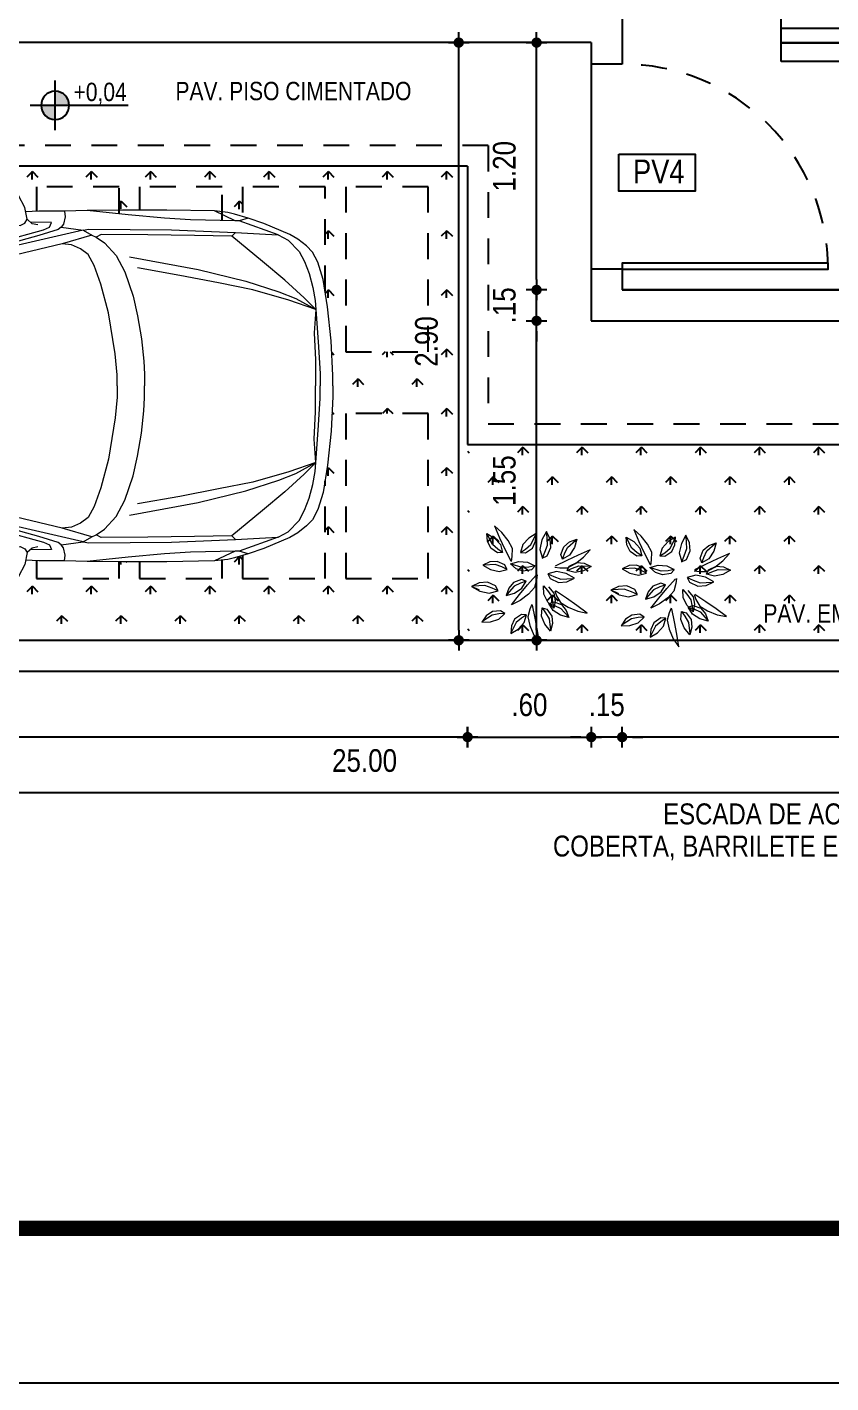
# Model space of a CAD drawing. Header units: millimetres. Extents: x 4762.7 to 4825.8, y 962.1 to 1006.6.
# Drawn here: x 4794.77 to 4798.68, y 962.06 to 968.64 of the extents above; entities that cross this region are included whole.
import ezdxf
from ezdxf.enums import TextEntityAlignment as Align

# ---------------------------------------------------------------- set-up
doc = ezdxf.new("R2010")
doc.units = ezdxf.units.MM
doc.linetypes.add('HIDDEN2', pattern=[0.1875, 0.125, -0.0625])
for name, color, linetype in [('003', 3, 'Continuous'), ('A-PEN-G', 3, 'Continuous'), ('AR-MOB', 252, 'Continuous'), ('COTA', 7, 'Continuous'), ('DIVERSOS', 1, 'Continuous'), ('E-hatch', 8, 'Continuous'), ('LAYER1', 2, 'Continuous'), ('LAYER7', 4, 'Continuous'), ('LINHA PISO', 9, 'Continuous')]:
    doc.layers.add(name, color=color, linetype=linetype)
doc.layers.add('E-Lay-9', color=9, linetype='Continuous', lineweight=9)
doc.styles.add('F2', font='ARIALN.TTF')
doc.dimstyles.new('ARQUITETURA', dxfattribs={"dimtxt": 0.11, "dimasz": 0.05, "dimexe": 0.1, "dimexo": 0, "dimgap": 0.1, "dimtad": 1, "dimzin": 5, "dimdsep": 46, "dimtxsty": 'F2', "dimblk": 'COTA', "dimcen": 0, "dimse1": 1, "dimse2": 1, "dimadec": 0, "dimazin": 0, "dimtfac": 2, "dimtix": 1, "dimtmove": 2, "dimatfit": 3, "dimldrblk": 'COTA', "dimfxl": 1, "dimtolj": 1, "dimtzin": 5, "dimarcsym": 0})

# ---------------------------------------------------------------- blocks, each defined once
blk = doc.blocks.new('COTA')
at = {"layer": 'COTA'}
for p, q in [((-1, 0), (1, 0)), ((0, 1), (0, -1))]:
    blk.add_line(p, q, dxfattribs=at)
at = {"layer": 'COTA', "const_width": 0.5}
blk.add_lwpolyline([(-0.25, 0, 1), (0.25, 0, 1)], format="xyb", close=True, dxfattribs=at)
blk = doc.blocks.new('*D246')
at = {"color": 0, "lineweight": -2}
blk.add_line((4801.0127, 965.1911), (4797.7127, 965.1911), dxfattribs=at)
at = {"color": 0, "lineweight": -2, "xscale": 0.05, "yscale": 0.05, "zscale": 0.05, "rotation": 180}
blk.add_blockref('COTA', (4797.6627, 965.1911), dxfattribs=at)
at = {"color": 0, "lineweight": -2, "xscale": 0.05, "yscale": 0.05, "zscale": 0.05}
blk.add_blockref('COTA', (4801.0627, 965.1911), dxfattribs=at)
at = {"color": 0, "insert": (4799.3627, 965.3473), "char_height": 0.11, "attachment_point": 5, "style": 'F2'}
blk.add_mtext('\\A1;3.40', dxfattribs=at)
blk = doc.blocks.new('*D247')
at = {"color": 0, "lineweight": -2}
for p, q in [((4797.4627, 965.1911), (4797.4127, 965.1911)), ((4797.6627, 965.1911), (4797.5127, 965.1911)), ((4797.7127, 965.1911), (4797.7627, 965.1911))]:
    blk.add_line(p, q, dxfattribs=at)
at = {"color": 0, "lineweight": -2, "xscale": 0.05, "yscale": 0.05, "zscale": 0.05}
blk.add_blockref('COTA', (4797.5127, 965.1911), dxfattribs=at)
at = {"color": 0, "lineweight": -2, "xscale": 0.05, "yscale": 0.05, "zscale": 0.05, "rotation": 180}
blk.add_blockref('COTA', (4797.6627, 965.1911), dxfattribs=at)
at = {"color": 0, "insert": (4797.5877, 965.3473), "char_height": 0.11, "attachment_point": 5, "style": 'F2'}
blk.add_mtext('\\A1;.15', dxfattribs=at)
blk = doc.blocks.new('*D248')
at = {"color": 0, "lineweight": -2}
blk.add_line((4796.8627, 965.1911), (4784.6127, 965.1911), dxfattribs=at)
at = {"color": 0, "lineweight": -2, "xscale": 0.05, "yscale": 0.05, "zscale": 0.05, "rotation": 180}
blk.add_blockref('COTA', (4784.5627, 965.1911), dxfattribs=at)
at = {"color": 0, "lineweight": -2, "xscale": 0.05, "yscale": 0.05, "zscale": 0.05}
blk.add_blockref('COTA', (4796.9127, 965.1911), dxfattribs=at)
at = {"color": 0, "insert": (4790.7377, 965.3473), "char_height": 0.11, "attachment_point": 5, "style": 'F2'}
blk.add_mtext('\\A1;12.35', dxfattribs=at)
blk = doc.blocks.new('*D269')
at = {"color": 0, "lineweight": -2}
blk.add_line((4808.8627, 964.9205), (4783.9627, 964.9205), dxfattribs=at)
at = {"color": 0, "lineweight": -2, "xscale": 0.05, "yscale": 0.05, "zscale": 0.05, "rotation": 180}
blk.add_blockref('COTA', (4783.9127, 964.9205), dxfattribs=at)
at = {"color": 0, "lineweight": -2, "xscale": 0.05, "yscale": 0.05, "zscale": 0.05}
blk.add_blockref('COTA', (4808.9127, 964.9205), dxfattribs=at)
at = {"color": 0, "insert": (4796.4127, 965.0767), "char_height": 0.11, "attachment_point": 5, "style": 'F2'}
blk.add_mtext('\\A1;25.00', dxfattribs=at)
blk = doc.blocks.new('SALLA')
at = {"layer": 'AR-MOB', "color": 8}
for p, q in [((2372.9014, 1146.0273), (2372.1746, 1146.0273)), ((2372.1746, 1146.0273), (2372.1746, 1145.8261)), ((2372.9014, 1145.8261), (2372.9014, 1146.0273)), ((2373.727, 1146.0273), (2373.0003, 1146.0273)), ((2373.0003, 1146.0273), (2373.0003, 1145.8261)), ((2373.727, 1145.8261), (2373.727, 1146.0273)), ((2372.1746, 1145.9155), (2372.9014, 1145.9155)), ((2373.0003, 1145.9155), (2373.727, 1145.9155)), ((2372.1746, 1145.8261), (2372.1746, 1145.2447)), ((2372.9014, 1145.2447), (2372.9014, 1145.8261)), ((2373.0003, 1145.8261), (2373.0003, 1145.2447)), ((2373.727, 1145.2447), (2373.727, 1145.8261)), ((2372.1746, 1145.2447), (2372.9014, 1145.2447)), ((2373.0003, 1145.2447), (2373.727, 1145.2447))]:
    blk.add_line(p, q, dxfattribs=at)
for points in [[(2372.9014, 1145.9155), (2372.1746, 1145.9155), (2372.1746, 1145.8261), (2372.9014, 1145.8261)], [(2373.727, 1145.9155), (2373.0003, 1145.9155), (2373.0003, 1145.8261), (2373.727, 1145.8261)], [(2374.0012, 1143.2605), (2374.5383, 1143.2605), (2374.5383, 1145.1355), (2374.0012, 1145.1355), (2374.0012, 1145.278), (2374.6947, 1145.278), (2374.6947, 1143.118), (2374.0012, 1143.118), (2374.0012, 1143.2605)], [(2373.4742, 1144.2914), (2372.814, 1144.2914), (2372.814, 1144.8481), (2373.4742, 1144.8481)], [(2373.4742, 1143.5347), (2372.814, 1143.5347), (2372.814, 1144.2914), (2373.4742, 1144.2914)], [(2374.4207, 1143.8855), (2374.4908, 1143.8855)]]:
    blk.add_lwpolyline(points, close=True, dxfattribs=at)
at = {"layer": 'AR-MOB', "color": 8, "lineweight": 60}
for points in [[(2372.1746, 1145.6983), (2371.9962, 1145.6983), (2371.9962, 1142.9966), (2374.0701, 1142.9966)], [(2373.0003, 1145.6983), (2372.9014, 1145.6983)], [(2374.2711, 1145.278), (2374.2711, 1145.6983), (2373.727, 1145.6983)], [(2373.6972, 1142.9966), (2374.0711, 1142.9966), (2374.0711, 1143.118)]]:
    blk.add_lwpolyline(points, dxfattribs=at)
at = {"layer": 'AR-MOB', "color": 8}
for points in [[(2374.0012, 1145.2495), (2373.8872, 1145.2495, 0.414214), (2373.8397, 1145.202), (2373.8397, 1144.5957, 0.414214), (2373.8872, 1144.5482), (2374.3257, 1144.5482, -0.414214), (2374.3732, 1144.5007), (2374.3732, 1143.933, 0.414214), (2374.4207, 1143.8855, 0.414214), (2374.3732, 1143.838, 0.414214), (2374.3257, 1143.8855, 0.414214), (2374.3732, 1143.933)], [(2374.3732, 1145.088), (2374.3732, 1144.5957, 0.414214), (2374.4207, 1144.5482)], [(2374.5383, 1144.5007, 0.414214), (2374.4908, 1144.5482, 0.414214), (2374.5383, 1144.5957)], [(2373.8872, 1143.8855), (2374.3257, 1143.8855), (2373.8872, 1143.8855, -0.414214), (2373.8397, 1143.933), (2373.8397, 1144.5007, -0.414214), (2373.8872, 1144.5482)], [(2374.3732, 1144.5007, -0.414214), (2374.4207, 1144.5482), (2374.4908, 1144.5482)], [(2374.5383, 1143.838, 0.414214), (2374.4908, 1143.8855, 0.414214), (2374.5383, 1143.933)], [(2374.0012, 1143.1465), (2373.8872, 1143.1465, -0.414214), (2373.8397, 1143.194), (2373.8397, 1143.838, -0.414214), (2373.8872, 1143.8855)], [(2374.3732, 1143.308), (2374.3732, 1143.838), (2374.3732, 1143.308, 0.414214), (2374.4207, 1143.2605)]]:
    blk.add_lwpolyline(points, format="xyb", dxfattribs=at)
for centre, radius, start, end in [((2374.3257, 1145.088), 0.0475, 0, 90), ((2374.4207, 1145.088), 0.0475, 90, 180), ((2374.3105, 1144.611), 0.0646, 283.68358, 346.31642)]:
    blk.add_arc(centre, radius, start, end, dxfattribs=at)
for centre, major_axis, start_param, end_param in [((2372.9393, 1143.8815), (-0.0616, -0.0616), 3.141593, 9.424778), ((2373.1813, 1143.8815), (-0.0616, -0.0616), 3.141593, 9.424778), ((2373.0338, 1143.6367), (0.1161, 0), 0, 6.283185)]:
    blk.add_ellipse(centre, major_axis=major_axis, ratio=0.629629, start_param=start_param, end_param=end_param, dxfattribs=at)
for points in [[(2373.0168, 1143.959), (2373.0057, 1143.9701), (2372.9902, 1143.9759), (2372.9453, 1143.9781), (2372.9146, 1143.9636), (2372.9624, 1143.9194), (2372.9446, 1143.8896), (2372.9386, 1143.8378), (2372.9454, 1143.8144), (2372.9794, 1143.7863), (2372.9067, 1143.7836), (2372.9509, 1143.7939), (2372.9726, 1143.8066), (2373.0201, 1143.8513), (2373.0396, 1143.8905), (2373.0313, 1143.9383), (2373.0257, 1143.9501), (2373.0168, 1143.959)], [(2373.2588, 1143.959), (2373.2477, 1143.9701), (2373.2322, 1143.9759), (2373.1873, 1143.9781), (2373.1566, 1143.9636), (2373.1079, 1143.9194), (2373.0901, 1143.8896), (2373.0841, 1143.8378), (2373.0909, 1143.8144), (2373.1249, 1143.7863), (2373.1487, 1143.7836), (2373.1929, 1143.7939), (2373.2146, 1143.8066), (2373.2621, 1143.8513), (2373.2816, 1143.8905), (2373.2733, 1143.9383), (2373.2677, 1143.9501), (2373.2588, 1143.959)], [(2373.1799, 1143.6367), (2373.1799, 1143.6576), (2373.1708, 1143.6777), (2373.1306, 1143.7221), (2373.088, 1143.7374), (2373.0004, 1143.7417), (2372.9554, 1143.7304), (2372.9974, 1143.6872), (2372.9817, 1143.6587), (2372.9874, 1143.6001), (2372.9107, 1143.5751), (2372.9622, 1143.6432), (2372.9946, 1143.6347), (2373.0815, 1143.6321), (2373.1369, 1143.5506), (2373.1741, 1143.6035), (2373.1799, 1143.6199), (2373.1799, 1143.6367)]]:
    blk.add_open_spline(points, degree=3, knots=[0, 0, 0, 0, 0.519046, 0.519046, 1.493507, 1.493507, 2.470493, 2.470493, 3.20228, 3.20228, 3.934067, 3.934067, 4.665854, 4.665854, 5.866303, 5.866303, 6.283185, 6.283185, 6.283185, 6.283185], dxfattribs=at)
blk = doc.blocks.new('NIVEL')
at = {"layer": 'DIVERSOS'}
h = blk.add_hatch(color=7, dxfattribs=at)
h.paths.add_polyline_path([(0, 0.137, 0.414214), (-0.137, 0), (0, 0)])
h.paths.add_polyline_path([(0, 0), (0, -0.137, 0.414214), (0.137, 0)])
at = {"layer": 'DIVERSOS', "color": 7}
for p, q in [((0, 0.242), (0, -0.242)), ((0.709, 0), (-0.242, 0))]:
    blk.add_line(p, q, dxfattribs=at)
blk.add_circle((0, 0), 0.137, dxfattribs=at)
blk = doc.blocks.new('PRANCHA')
at = {"color": 7}
blk.add_lwpolyline([(0, 0), (84.1, 0), (84.1, 59.4), (0, 59.4)], close=True, dxfattribs=at)
at = {"color": 1, "const_width": 0.1}
blk.add_lwpolyline([(2.5, 58.4), (83.1, 58.4), (83.1, 1), (2.5, 1)], close=True, dxfattribs=at)
blk = doc.blocks.new('*D294')
at = {"color": 0, "lineweight": -2}
blk.add_line((4796.9627, 965.1911), (4797.4627, 965.1911), dxfattribs=at)
at = {"color": 0, "lineweight": -2, "xscale": 0.05, "yscale": 0.05, "zscale": 0.05, "rotation": 180}
blk.add_blockref('COTA', (4796.9127, 965.1911), dxfattribs=at)
at = {"color": 0, "lineweight": -2, "xscale": 0.05, "yscale": 0.05, "zscale": 0.05}
blk.add_blockref('COTA', (4797.5127, 965.1911), dxfattribs=at)
at = {"color": 0, "insert": (4797.2127, 965.3473), "char_height": 0.11, "attachment_point": 5, "style": 'F2'}
blk.add_mtext('\\A1;.60', dxfattribs=at)
blk = doc.blocks.new('*D319')
at = {"color": 0, "lineweight": -2}
blk.add_line((4797.2474, 965.7106), (4797.2474, 967.1606), dxfattribs=at)
at = {"color": 0, "lineweight": -2, "xscale": 0.05, "yscale": 0.05, "zscale": 0.05}
for p, rotation in [((4797.2474, 967.2106), 90), ((4797.2474, 965.6606), 270)]:
    blk.add_blockref('COTA', p, dxfattribs=dict(at, rotation=rotation))
at = {"color": 0, "insert": (4797.0912, 966.4356), "char_height": 0.11, "attachment_point": 5, "rotation": 90, "style": 'F2'}
blk.add_mtext('\\A1;1.55', dxfattribs=at)
blk = doc.blocks.new('*D320')
at = {"color": 0, "lineweight": -2}
for p, q in [((4797.2474, 967.4106), (4797.2474, 967.4606)), ((4797.2474, 967.2106), (4797.2474, 967.3606)), ((4797.2474, 967.1606), (4797.2474, 967.1106))]:
    blk.add_line(p, q, dxfattribs=at)
at = {"color": 0, "lineweight": -2, "xscale": 0.05, "yscale": 0.05, "zscale": 0.05}
for p, rotation in [((4797.2474, 967.3606), 270), ((4797.2474, 967.2106), 90)]:
    blk.add_blockref('COTA', p, dxfattribs=dict(at, rotation=rotation))
at = {"color": 0, "insert": (4797.0912, 967.2856), "char_height": 0.11, "attachment_point": 5, "rotation": 90, "style": 'F2'}
blk.add_mtext('\\A1;.15', dxfattribs=at)
blk = doc.blocks.new('*D321')
at = {"color": 0, "lineweight": -2}
blk.add_line((4797.2474, 967.4106), (4797.2474, 968.5106), dxfattribs=at)
at = {"color": 0, "lineweight": -2, "xscale": 0.05, "yscale": 0.05, "zscale": 0.05}
for p, rotation in [((4797.2474, 968.5606), 90), ((4797.2474, 967.3606), 270)]:
    blk.add_blockref('COTA', p, dxfattribs=dict(at, rotation=rotation))
at = {"color": 0, "insert": (4797.0912, 967.9606), "char_height": 0.11, "attachment_point": 5, "rotation": 90, "style": 'F2'}
blk.add_mtext('\\A1;1.20', dxfattribs=at)
blk = doc.blocks.new('*D322')
at = {"color": 0, "lineweight": -2}
blk.add_line((4796.8696, 965.7106), (4796.8696, 968.5106), dxfattribs=at)
at = {"color": 0, "lineweight": -2, "xscale": 0.05, "yscale": 0.05, "zscale": 0.05}
for p, rotation in [((4796.8696, 968.5606), 90), ((4796.8696, 965.6606), 270)]:
    blk.add_blockref('COTA', p, dxfattribs=dict(at, rotation=rotation))
at = {"color": 0, "insert": (4796.7134, 967.1106), "char_height": 0.11, "attachment_point": 5, "rotation": 90, "style": 'F2'}
blk.add_mtext('\\A1;2.90', dxfattribs=at)
blk = doc.blocks.new('arb-pl48')
at = {"color": 8}
for p, q in [((0.059, 0.55), (0.01, 0.624)), ((0.01, 0.624), (0.028, 0.508)), ((-0.106, 0.447), (-0.088, 0.514)), ((-0.088, 0.514), (-0.039, 0.453)), ((-0.076, 0.404), (-0.088, 0.502)), ((0.028, 0.508), (0.047, 0.398)), ((0.095, 0.465), (0.059, 0.55)), ((0.201, 0.497), (0.147, 0.438)), ((0.268, 0.537), (0.201, 0.497)), ((0.219, 0.438), (0.264, 0.526)), ((0.262, 0.468), (0.268, 0.537)), ((-0.231, 0.328), (-0.255, 0.393)), ((-0.255, 0.393), (-0.18, 0.371)), ((-0.182, 0.31), (-0.248, 0.383)), ((-0.18, 0.371), (-0.113, 0.329)), ((-0.1, 0.379), (-0.106, 0.447)), ((-0.057, 0.318), (-0.1, 0.379)), ((-0.045, 0.349), (-0.076, 0.404)), ((-0.039, 0.453), (-0.008, 0.379)), ((-0.008, 0.379), (-0.014, 0.306)), ((0.047, 0.398), (0.071, 0.282)), ((0.114, 0.385), (0.095, 0.465)), ((0.095, 0.318), (0.114, 0.385)), ((0.147, 0.438), (0.127, 0.367)), ((0.127, 0.367), (0.171, 0.397)), ((0.128, 0.367), (0.172, 0.364)), ((0.171, 0.397), (0.219, 0.438)), ((0.172, 0.364), (0.233, 0.407)), ((0.233, 0.407), (0.262, 0.468)), ((0.374, 0.408), (0.321, 0.357)), ((0.45, 0.432), (0.374, 0.408)), ((0.375, 0.36), (0.436, 0.372)), ((0.433, 0.338), (0.489, 0.376)), ((0.436, 0.372), (0.519, 0.426)), ((0.528, 0.434), (0.45, 0.432)), ((0.489, 0.376), (0.528, 0.434)), ((-0.334, 0.335), (-0.42, 0.352)), ((-0.42, 0.352), (-0.325, 0.283)), ((-0.247, 0.3), (-0.334, 0.335)), ((-0.325, 0.283), (-0.234, 0.218)), ((-0.178, 0.257), (-0.247, 0.3)), ((-0.188, 0.276), (-0.231, 0.328)), ((-0.118, 0.251), (-0.188, 0.276)), ((-0.125, 0.283), (-0.182, 0.31)), ((-0.144, 0.197), (-0.178, 0.257)), ((-0.131, 0.241), (-0.118, 0.309)), ((-0.075, 0.266), (-0.125, 0.283)), ((-0.118, 0.309), (-0.064, 0.253)), ((-0.076, 0.265), (-0.118, 0.251)), ((-0.097, 0.201), (-0.117, 0.297)), ((-0.113, 0.329), (-0.075, 0.266)), ((-0.064, 0.253), (-0.028, 0.182)), ((-0.015, 0.306), (-0.057, 0.318)), ((-0.014, 0.306), (-0.045, 0.349)), ((0.077, 0.276), (0.095, 0.318)), ((0.184, 0.238), (0.262, 0.277)), ((0.262, 0.277), (0.189, 0.186)), ((0.321, 0.357), (0.375, 0.36)), ((0.322, 0.356), (0.359, 0.331)), ((0.359, 0.331), (0.433, 0.338)), ((-0.234, 0.218), (-0.135, 0.153)), ((-0.127, 0.153), (-0.144, 0.197)), ((-0.119, 0.174), (-0.131, 0.241)), ((-0.071, 0.117), (-0.119, 0.174)), ((-0.062, 0.149), (-0.097, 0.201)), ((-0.026, 0.109), (-0.062, 0.149)), ((-0.028, 0.182), (-0.026, 0.109)), ((0.036, 0.055), (0.053, 0.123)), ((0.053, 0.123), (0.109, 0.182)), ((0.109, 0.182), (0.184, 0.238)), ((0.189, 0.186), (0.118, 0.1)), ((0.167, 0.13), (0.129, 0.067)), ((0.234, 0.173), (0.167, 0.13)), ((0.309, 0.195), (0.234, 0.173)), ((0.236, 0.112), (0.302, 0.185)), ((0.242, 0.078), (0.286, 0.129)), ((0.286, 0.129), (0.309, 0.195)), ((0.461, 0.174), (0.382, 0.152)), ((0.382, 0.153), (0.404, 0.109)), ((0.382, 0.152), (0.435, 0.128)), ((0.435, 0.128), (0.5, 0.106)), ((0.546, 0.155), (0.461, 0.174)), ((0.621, 0.114), (0.546, 0.155)), ((0.621, 0.111), (0.552, 0.143)), ((-0.235, 0.072), (-0.304, 0.039)), ((-0.304, 0.039), (-0.229, -0.002)), ((-0.183, 0.047), (-0.291, 0.042)), ((-0.161, 0.078), (-0.235, 0.072)), ((-0.118, 0.024), (-0.183, 0.047)), ((-0.087, 0.043), (-0.161, 0.078)), ((-0.144, -0.021), (-0.065, 0.001)), ((-0.065, 0.001), (-0.118, 0.024)), ((-0.065, -0.001), (-0.087, 0.043)), ((0.03, 0.009), (0.036, 0.055)), ((0.118, 0.1), (0.039, 0.011)), ((0.129, 0.067), (0.179, 0.084)), ((0.13, 0.067), (0.172, 0.052)), ((0.172, 0.052), (0.242, 0.078)), ((0.179, 0.084), (0.236, 0.112)), ((0.404, 0.109), (0.478, 0.075)), ((0.478, 0.075), (0.552, 0.081)), ((0.5, 0.106), (0.608, 0.111)), ((0.552, 0.081), (0.621, 0.114)), ((-0.456, -0.066), (-0.387, -0.028)), ((-0.393, -0.096), (-0.456, -0.066)), ((-0.345, -0.073), (-0.444, -0.068)), ((-0.326, -0.101), (-0.393, -0.096)), ((-0.387, -0.028), (-0.31, -0.011)), ((-0.314, -0.092), (-0.387, -0.149)), ((-0.286, -0.052), (-0.345, -0.073)), ((-0.338, -0.168), (-0.237, -0.121)), ((-0.258, -0.07), (-0.326, -0.101)), ((-0.242, -0.053), (-0.314, -0.092)), ((-0.31, -0.011), (-0.238, -0.029)), ((-0.238, -0.029), (-0.286, -0.052)), ((-0.238, -0.03), (-0.258, -0.07)), ((-0.173, -0.054), (-0.242, -0.053)), ((-0.237, -0.121), (-0.131, -0.068)), ((-0.229, -0.002), (-0.144, -0.021)), ((-0.127, -0.06), (-0.173, -0.054)), ((0.052, -0.07), (0.081, -0.036)), ((0.052, -0.071), (0.104, -0.06)), ((0.116, -0.106), (0.052, -0.071)), ((0.081, -0.036), (0.155, -0.023)), ((0.104, -0.06), (0.167, -0.056)), ((0.195, -0.11), (0.116, -0.106)), ((0.155, -0.023), (0.218, -0.046)), ((0.167, -0.056), (0.26, -0.086)), ((0.271, -0.091), (0.195, -0.11)), ((0.218, -0.046), (0.271, -0.091)), ((0.26, -0.111), (0.254, -0.157)), ((0.321, -0.221), (0.268, -0.116)), ((0.373, -0.022), (0.301, -0.04)), ((0.301, -0.04), (0.349, -0.063)), ((0.302, -0.041), (0.321, -0.081)), ((0.321, -0.081), (0.389, -0.112)), ((0.349, -0.063), (0.409, -0.084)), ((0.45, -0.039), (0.373, -0.022)), ((0.389, -0.112), (0.456, -0.107)), ((0.409, -0.084), (0.507, -0.079)), ((0.519, -0.077), (0.45, -0.039)), ((0.456, -0.107), (0.519, -0.077)), ((-0.387, -0.149), (-0.445, -0.215)), ((-0.445, -0.215), (-0.338, -0.168)), ((-0.326, -0.311), (-0.304, -0.236)), ((-0.243, -0.238), (-0.316, -0.304)), ((-0.304, -0.236), (-0.261, -0.169)), ((-0.261, -0.169), (-0.198, -0.131)), ((-0.215, -0.181), (-0.243, -0.238)), ((-0.198, -0.131), (-0.215, -0.181)), ((-0.183, -0.174), (-0.209, -0.244)), ((-0.198, -0.132), (-0.183, -0.174)), ((-0.059, -0.163), (-0.093, -0.238)), ((-0.093, -0.238), (-0.087, -0.311)), ((-0.039, -0.194), (-0.062, -0.259)), ((-0.015, -0.142), (-0.059, -0.163)), ((-0.016, -0.142), (-0.039, -0.194)), ((0.006, -0.22), (-0.016, -0.142)), ((-0.013, -0.305), (0.006, -0.22)), ((0.073, -0.232), (0.045, -0.293)), ((0.134, -0.19), (0.073, -0.232)), ((0.136, -0.222), (0.088, -0.264)), ((0.179, -0.193), (0.134, -0.19)), ((0.18, -0.193), (0.136, -0.222)), ((0.16, -0.264), (0.18, -0.193)), ((0.254, -0.157), (0.253, -0.227)), ((0.253, -0.227), (0.292, -0.299)), ((0.368, -0.323), (0.321, -0.221)), ((0.361, -0.264), (0.341, -0.193)), ((0.341, -0.193), (0.385, -0.222)), ((0.342, -0.193), (0.386, -0.19)), ((0.385, -0.222), (0.433, -0.264)), ((0.386, -0.19), (0.447, -0.232)), ((0.447, -0.232), (0.476, -0.293)), ((-0.26, -0.287), (-0.326, -0.311)), ((-0.209, -0.244), (-0.26, -0.287)), ((-0.087, -0.311), (-0.054, -0.381)), ((-0.062, -0.259), (-0.057, -0.368)), ((-0.054, -0.381), (-0.013, -0.305)), ((0.045, -0.293), (0.039, -0.363)), ((0.039, -0.363), (0.106, -0.322)), ((0.088, -0.264), (0.043, -0.351)), ((0.106, -0.322), (0.16, -0.264)), ((0.292, -0.299), (0.349, -0.372)), ((0.415, -0.322), (0.361, -0.264)), ((0.415, -0.43), (0.368, -0.323)), ((0.482, -0.363), (0.415, -0.322)), ((0.433, -0.264), (0.477, -0.351)), ((0.476, -0.293), (0.482, -0.363)), ((0.349, -0.372), (0.415, -0.43))]:
    blk.add_line(p, q, dxfattribs=at)
blk = doc.blocks.new('Focus P1')
at = {"color": 8}
for p, q in [((2751.35, 3163.2), (2758.95, 3165.84)), ((2758.95, 3165.84), (2765.6, 3167.84)), ((2765.6, 3167.84), (2768.77, 3168.58)), ((2768.77, 3168.58), (2775.21, 3169.32)), ((2775.21, 3169.32), (2798.43, 3169.74)), ((2798.43, 3169.74), (2819.86, 3169.74)), ((2819.86, 3169.74), (2837.07, 3169.53)), ((2837.07, 3169.53), (2848.16, 3169.22)), ((2848.16, 3169.22), (2847.73, 3166.47)), ((2847.73, 3166.47), (2848.58, 3162.88)), ((2734.77, 3155.6), (2738.68, 3157.92)), ((2738.68, 3157.92), (2751.35, 3163.2)), ((2834.75, 3157.61), (2832.74, 3156.66)), ((2838.97, 3160.03), (2834.75, 3157.61)), ((2849.63, 3161.51), (2838.97, 3160.03)), ((2848.58, 3162.88), (2849.63, 3161.51)), ((2727.8, 3149.38), (2730.66, 3152.33)), ((2730.66, 3152.33), (2734.77, 3155.6)), ((2828.62, 3153.81), (2823.03, 3147.79)), ((2832.74, 3156.66), (2828.62, 3153.81)), ((2722.53, 3136.08), (2725.17, 3144.42)), ((2725.17, 3144.42), (2727.8, 3149.38)), ((2823.03, 3147.79), (2818.81, 3139.88)), ((2818.81, 3139.88), (2814.69, 3127.95)), ((2720.41, 3122.89), (2722.53, 3136.08)), ((2814.69, 3127.95), (2812.58, 3118.46)), ((2718.62, 3106.32), (2720.41, 3122.89)), ((2812.58, 3118.46), (2810.68, 3107.27)), ((2717.78, 3089.54), (2718.62, 3106.32)), ((2810.68, 3107.27), (2809.62, 3096.4)), ((2809.62, 3096.4), (2809.31, 3090.17)), ((2717.78, 3084.42), (2717.78, 3089.54)), ((2809.31, 3090.17), (2809.31, 3084.42)), ((2717.78, 3084.42), (2717.78, 3079.3)), ((2717.78, 3079.3), (2718.62, 3062.52)), ((2809.31, 3078.67), (2809.31, 3084.42)), ((2809.62, 3072.44), (2809.31, 3078.67)), ((2810.68, 3061.57), (2809.62, 3072.44)), ((2718.62, 3062.52), (2720.41, 3045.96)), ((2812.58, 3050.39), (2810.68, 3061.57)), ((2720.41, 3045.96), (2722.53, 3032.76)), ((2814.69, 3040.89), (2812.58, 3050.39)), ((2818.81, 3028.97), (2814.69, 3040.89)), ((2722.53, 3032.76), (2725.17, 3024.43)), ((2823.03, 3021.05), (2818.81, 3028.97)), ((2725.17, 3024.43), (2727.8, 3019.47)), ((2727.8, 3019.47), (2730.66, 3016.51)), ((2828.62, 3015.04), (2823.03, 3021.05)), ((2730.66, 3016.51), (2734.77, 3013.24)), ((2734.77, 3013.24), (2738.68, 3010.92)), ((2832.74, 3012.19), (2828.62, 3015.04)), ((2738.68, 3010.92), (2751.35, 3005.64)), ((2834.75, 3011.24), (2832.74, 3012.19)), ((2838.97, 3008.81), (2834.75, 3011.24)), ((2849.63, 3007.33), (2838.97, 3008.81)), ((2847.73, 3002.37), (2848.58, 3005.96)), ((2848.58, 3005.96), (2849.63, 3007.33)), ((2751.35, 3005.64), (2758.95, 3003)), ((2758.95, 3003), (2765.6, 3001)), ((2765.6, 3001), (2768.77, 3000.26)), ((2768.77, 3000.26), (2775.21, 2999.52)), ((2775.21, 2999.52), (2798.43, 2999.1)), ((2837.07, 2999.31), (2848.16, 2999.63)), ((2848.16, 2999.63), (2847.73, 3002.37)), ((2798.43, 2999.1), (2819.86, 2999.1)), ((2819.86, 2999.1), (2837.07, 2999.31))]:
    blk.add_line(p, q, dxfattribs=at)
for points in [[(2872.75, 3162.66), (2869.56, 3162.32), (2867.39, 3163.46), (2866.14, 3165.28), (2867.39, 3170.98), (2870.36, 3176.8), (2873.78, 3181.02), (2877.09, 3183.3), (2880.74, 3184.32), (2883.7, 3184.09), (2883.7, 3184.09), (2884.5, 3183.3), (2884.28, 3182.16), (2881.77, 3177.94), (2876.97, 3168.93), (2874.69, 3164.82), (2873.1, 3164.48), (2872.75, 3162.66)], [(2744.38, 3157.71), (2763.38, 3164.57), (2765.18, 3164.57), (2775.21, 3169.32)], [(2758.95, 3165.84), (2763.38, 3164.57)], [(2765.18, 3164.57), (2786.92, 3165.1), (2799.49, 3165.84), (2817.12, 3167.42), (2837.07, 3169.53)], [(2848.16, 3169.22), (2860.48, 3169.18), (2866.93, 3168.89)], [(2873, 3163.96), (2894.77, 3164.14), (2943.93, 3163.68), (2967.09, 3163.23), (2972.22, 3155.25), (2976.9, 3146.12), (2977.24, 3143.73), (2975.76, 3142.82), (2937.09, 3143.61), (2922.26, 3144.87), (2910.51, 3147.15), (2878.12, 3154.68), (2858.27, 3160.15), (2855.42, 3161.52), (2854.39, 3163.8)], [(2854.39, 3163.8), (2864.59, 3163.88)], [(2861, 3162.54), (2863.74, 3163.11), (2866.14, 3165.28)], [(2765.07, 3158.87), (2750.5, 3158.14), (2744.38, 3157.71), (2739.52, 3155.18), (2734.24, 3149.69), (2731.61, 3144.73), (2729.28, 3138.93), (2727.49, 3132.17), (2726.43, 3125.95), (2726.12, 3121.52)], [(2838.97, 3160.03), (2836.33, 3160.56), (2796.21, 3160.25), (2765.07, 3158.87), (2766.87, 3157.08), (2784.92, 3157.5), (2807.62, 3157.82), (2830.21, 3157.92), (2832.74, 3156.66)], [(2834.75, 3157.61), (2849.26, 3153.42), (2871.5, 3148.06), (2896.16, 3142.5), (2901.23, 3141.27), (2905.26, 3140.08), (2906.52, 3139.17), (2907.07, 3137.51), (2906.18, 3134.04), (2904.69, 3125.94), (2902.64, 3113.85), (2900.47, 3096.18), (2900.47, 3086.83), (2900.47, 3084.42)], [(2838.97, 3160.03), (2870.59, 3152.74), (2899.1, 3146.12), (2908.69, 3144.06)], [(2849.63, 3161.51), (2851.08, 3160.38), (2860.55, 3157.41), (2876.18, 3153.08), (2896.82, 3147.49), (2906.75, 3145.21), (2909.14, 3144.64), (2909.14, 3144.64)], [(2726.12, 3121.52), (2731.82, 3127.21), (2741.11, 3135.76), (2751.98, 3144.84), (2766.87, 3157.08)], [(2822.56, 3084.42), (2822.56, 3089.91), (2823.48, 3099.94), (2826.78, 3119.9), (2830.43, 3133.81), (2833.74, 3142.93), (2836.59, 3148.18), (2840.24, 3151.03), (2844.69, 3152.85), (2849.26, 3153.42)], [(2816.59, 3147.05), (2783.23, 3140.93), (2760.11, 3135.23), (2744.06, 3130.17), (2735.83, 3126.9), (2726.12, 3121.52), (2739.21, 3126.05), (2756.73, 3131.01), (2773.31, 3134.39), (2792.1, 3137.98), (2812.68, 3141.67)], [(2726.12, 3121.52), (2724.95, 3105.9), (2724, 3090.49), (2724, 3084.42)], [(2726.12, 3121.52), (2726.85, 3110.22), (2726.33, 3097.03), (2726.33, 3084.42)], [(2726.12, 3047.33), (2724.95, 3062.95), (2724, 3078.35), (2724, 3084.42)], [(2726.12, 3047.33), (2726.85, 3058.62), (2726.33, 3071.81), (2726.33, 3084.42)], [(2822.56, 3084.42), (2822.56, 3078.94), (2823.48, 3068.9), (2826.78, 3048.95), (2830.43, 3035.04), (2833.74, 3025.91), (2836.59, 3020.67), (2840.24, 3017.82), (2844.69, 3015.99), (2849.26, 3015.42)], [(2834.75, 3011.24), (2849.26, 3015.42), (2871.5, 3020.78), (2896.16, 3026.34), (2901.23, 3027.58), (2905.26, 3028.76), (2906.52, 3029.68), (2907.07, 3031.34), (2906.18, 3034.81), (2904.69, 3042.9), (2902.64, 3054.99), (2900.47, 3072.66), (2900.47, 3082.02), (2900.47, 3084.42)], [(2765.07, 3009.97), (2750.5, 3010.71), (2744.38, 3011.13), (2739.52, 3013.66), (2734.24, 3019.15), (2731.61, 3024.11), (2729.28, 3029.91), (2727.49, 3036.67), (2726.43, 3042.9), (2726.12, 3047.33)], [(2726.12, 3047.33), (2731.82, 3041.63), (2741.11, 3033.08), (2751.98, 3024.01), (2766.87, 3011.76)], [(2816.59, 3021.79), (2783.23, 3027.91), (2760.11, 3033.61), (2744.06, 3038.67), (2735.83, 3041.95), (2726.12, 3047.33), (2739.21, 3042.79), (2756.73, 3037.83), (2773.31, 3034.45), (2792.1, 3030.86), (2812.68, 3027.17)], [(2873, 3004.89), (2894.77, 3004.7), (2943.93, 3005.16), (2967.09, 3005.62), (2972.22, 3013.6), (2976.9, 3022.72), (2977.24, 3025.11), (2975.76, 3026.03), (2937.09, 3025.23), (2922.26, 3023.97), (2910.51, 3021.69), (2878.12, 3014.17), (2858.27, 3008.69), (2855.42, 3007.33), (2854.39, 3005.05)], [(2838.97, 3008.81), (2870.59, 3016.11), (2899.1, 3022.72), (2908.69, 3024.79)], [(2849.63, 3007.33), (2851.08, 3008.47), (2860.55, 3011.43), (2876.18, 3015.76), (2896.82, 3021.35), (2906.75, 3023.63), (2909.14, 3024.2), (2909.14, 3024.2)], [(2744.38, 3011.13), (2763.38, 3004.27), (2765.18, 3004.27), (2775.21, 2999.52)], [(2838.97, 3008.81), (2836.33, 3008.28), (2796.21, 3008.6), (2765.07, 3009.97), (2766.87, 3011.76), (2784.92, 3011.34), (2807.62, 3011.02), (2830.21, 3010.92), (2832.74, 3012.19)], [(2861, 3006.3), (2863.74, 3005.73), (2866.14, 3003.56)], [(2872.75, 3006.19), (2869.56, 3006.53), (2867.39, 3005.39), (2866.14, 3003.56), (2867.39, 2997.86), (2870.36, 2992.05), (2873.78, 2987.83), (2877.09, 2985.55), (2880.74, 2984.52), (2883.7, 2984.75), (2883.7, 2984.75), (2884.5, 2985.55), (2884.28, 2986.69), (2881.77, 2990.91), (2876.97, 2999.91), (2874.69, 3004.02), (2873.1, 3004.36), (2872.75, 3006.19)], [(2758.95, 3003), (2763.38, 3004.27)], [(2765.18, 3004.27), (2786.92, 3003.74), (2799.49, 3003), (2817.12, 3001.42), (2837.07, 2999.31)], [(2848.16, 2999.63), (2860.48, 2999.66), (2866.93, 2999.95)], [(2854.39, 3005.05), (2864.59, 3004.96)]]:
    blk.add_lwpolyline(points, dxfattribs=at)

msp = doc.modelspace()

# ---------------------------------------------------------------- hatches: boundary and pattern name
at = {"layer": 'E-hatch'}
h = msp.add_hatch(dxfattribs=at)
h.set_pattern_fill('GRASS,_O', color=8, scale=0.008, angle=180)
h.set_pattern_definition([(270, (294.61423, -9.6917), (0.143684, -0.143684), [0.0381, -0.249268]), (225, (294.61423, -9.6917), (0.143684098, -0.143684098), [0.0381, -0.1651]), (315, (294.61423, -9.6917), (0.143684098, 0.143684098), [0.0381, -0.1651])])
h.paths.add_polyline_path([(4796.9127, 966.6362), (4796.9127, 967.9606), (4791.5627, 967.9606), (4791.5627, 967.8606), (4791.661, 967.8606), (4791.661, 967.0606), (4791.5627, 967.0606), (4791.5627, 966.7606), (4791.661, 966.7606), (4791.661, 965.9606), (4791.5627, 965.9606), (4791.5627, 965.6606), (4796.9127, 965.6606)])
h.paths.add_polyline_path([(4791.781, 965.9606), (4791.781, 966.7606), (4792.1115, 966.7606), (4792.1115, 966.8387), (4792.1115, 966.8946), (4792.1115, 966.9504), (4792.1115, 967.0606), (4791.781, 967.0606), (4791.781, 967.8606), (4792.181, 967.8606), (4792.181, 967.516), (4792.217, 967.6026), (4792.281, 967.6554), (4792.281, 967.8606), (4792.681, 967.8606), (4792.681, 967.7448), (4792.7417, 967.7452), (4792.781, 967.7444), (4792.781, 967.8606), (4793.181, 967.8606), (4793.181, 967.7386), (4793.281, 967.7398), (4793.281, 967.8606), (4793.681, 967.8606), (4793.681, 967.7443), (4793.7016, 967.7444), (4793.801, 967.7454), (4793.801, 967.8606), (4794.201, 967.8606), (4794.201, 967.7526), (4794.2144, 967.7474), (4794.301, 967.7464), (4794.301, 967.8606), (4794.6011, 967.8606), (4794.5944, 967.8719), (4794.5921, 967.8833), (4794.6001, 967.8913), (4794.6298, 967.8936), (4794.6663, 967.8833), (4794.6992, 967.8606), (4794.701, 967.8606), (4794.701, 967.8584), (4794.7336, 967.8183), (4794.7632, 967.7601), (4794.7678, 967.7392), (4794.821, 967.7416), (4794.821, 967.8606), (4795.221, 967.8606), (4795.221, 967.7476), (4795.2385, 967.7478), (4795.321, 967.7478), (4795.321, 967.8606), (4795.721, 967.8606), (4795.721, 967.7394), (4795.7495, 967.7362), (4795.7812, 967.7288), (4795.821, 967.7168), (4795.821, 967.8606), (4796.221, 967.8606), (4796.221, 967.3542), (4796.233, 967.2792), (4796.251, 967.1135), (4796.2594, 966.9457), (4796.2594, 966.8946), (4796.2594, 966.8434), (4796.251, 966.6756), (4796.233, 966.5099), (4796.221, 966.4349), (4796.221, 965.9606), (4795.821, 965.9606), (4795.821, 966.0723), (4795.7812, 966.0603), (4795.7495, 966.0529), (4795.721, 966.0497), (4795.721, 965.9606), (4795.321, 965.9606), (4795.321, 966.0413), (4795.2385, 966.0413), (4795.221, 966.0416), (4795.221, 965.9606), (4794.821, 965.9606), (4794.821, 966.0475), (4794.7678, 966.0499), (4794.7632, 966.029), (4794.7336, 965.9708), (4794.6994, 965.9286), (4794.6663, 965.9058), (4794.6298, 965.8955), (4794.6001, 965.8978), (4794.5921, 965.9058), (4794.5944, 965.9172), (4794.6195, 965.9594), (4794.6201, 965.9606), (4794.301, 965.9606), (4794.301, 966.0427), (4794.2144, 966.0417), (4794.201, 966.0365), (4794.201, 965.9606), (4793.801, 965.9606), (4793.801, 966.0437), (4793.7016, 966.0447), (4793.681, 966.0448), (4793.681, 965.9606), (4793.281, 965.9606), (4793.281, 966.0493), (4793.181, 966.0505), (4793.181, 965.9606), (4792.781, 965.9606), (4792.781, 966.0447), (4792.7417, 966.0439), (4792.681, 966.0443), (4792.681, 965.9606), (4792.281, 965.9606), (4792.281, 966.1337), (4792.217, 966.1865), (4792.181, 966.2732), (4792.181, 965.9606)], flags=16)
h.paths.add_polyline_path([(4792.2575, 966.207), (4792.2369, 966.2549), (4792.2141, 966.3473), (4792.1936, 966.4556), (4792.1753, 966.605), (4792.1639, 966.7338), (4792.1616, 966.8171), (4792.1616, 966.8946), (4792.1616, 966.972), (4792.1639, 967.0553), (4792.1753, 967.1841), (4792.1936, 967.3335), (4792.2141, 967.4418), (4792.2369, 967.5342), (4792.2575, 967.5821), (4792.2757, 967.6106), (4792.2814, 967.5867), (4792.2871, 967.5753), (4792.3014, 967.5639), (4792.3163, 967.5821), (4792.3471, 967.6106), (4792.4075, 967.638), (4792.5227, 967.6574), (4792.7045, 967.6722), (4792.9315, 967.6881), (4793.2292, 967.7053), (4793.6253, 967.7212), (4793.6675, 967.6802), (4793.7663, 967.6826), (4793.7577, 967.6694), (4794.1233, 967.6735), (4794.4872, 967.6769), (4794.7096, 967.6769), (4794.656, 967.5971), (4794.332, 967.5218), (4794.2146, 967.499), (4794.0663, 967.4865), (4793.6796, 967.4785), (4793.6105, 967.4772), (4793.6116, 967.4555), (4793.785, 967.4532), (4793.963, 967.4578), (4794.1318, 967.4647), (4794.2413, 967.4761), (4794.3457, 967.4967), (4794.3697, 967.5024), (4794.4689, 967.5253), (4794.6754, 967.5811), (4794.8317, 967.6245), (4794.9264, 967.6541), (4794.9408, 967.6655), (4794.9514, 967.6792), (4794.9598, 967.7151), (4794.9556, 967.7425), (4795.0665, 967.7457), (4795.266, 967.7246), (4795.4423, 967.7087), (4795.5679, 967.7013), (4795.7854, 967.6961), (4795.8033, 967.6961), (4795.9934, 967.6275), (4796.0419, 967.6021), (4796.0947, 967.5473), (4796.1211, 967.4977), (4796.1443, 967.4396), (4796.1623, 967.3721), (4796.1728, 967.3098), (4796.176, 967.2655), (4796.1876, 967.1093), (4796.1971, 966.9552), (4796.1971, 966.8946), (4796.1971, 966.8339), (4796.1876, 966.6798), (4796.176, 966.5236), (4796.1728, 966.4793), (4796.1623, 966.417), (4796.1443, 966.3495), (4796.1211, 966.2914), (4796.0947, 966.2418), (4796.0419, 966.187), (4795.9934, 966.1616), (4795.8033, 966.093), (4795.7854, 966.093), (4795.5679, 966.0878), (4795.4423, 966.0804), (4795.266, 966.0646), (4795.0665, 966.0434), (4794.9556, 966.0466), (4794.9598, 966.0741), (4794.9514, 966.1099), (4794.9408, 966.1237), (4794.9264, 966.135), (4794.8317, 966.1647), (4794.6754, 966.208), (4794.4689, 966.2639), (4794.3697, 966.2867), (4794.3457, 966.2924), (4794.2413, 966.3131), (4794.1318, 966.3245), (4793.963, 966.3313), (4793.785, 966.3359), (4793.6116, 966.3336), (4793.6105, 966.3119), (4793.6796, 966.3106), (4794.0663, 966.3026), (4794.2146, 966.2901), (4794.332, 966.2673), (4794.656, 966.192), (4794.7096, 966.1122), (4794.4872, 966.1122), (4794.1233, 966.1156), (4793.7577, 966.1198), (4793.7663, 966.1065), (4793.6675, 966.1089), (4793.6253, 966.0679), (4793.2292, 966.0839), (4792.9315, 966.101), (4792.7045, 966.1169), (4792.5227, 966.1317), (4792.4075, 966.1511), (4792.3471, 966.1785), (4792.3163, 966.207), (4792.3014, 966.2253), (4792.2871, 966.2138), (4792.2814, 966.2024), (4792.2757, 966.1785)], flags=0)
h.paths.add_polyline_path([(4792.3259, 966.3233), (4792.2985, 966.3883), (4792.2757, 966.4567), (4792.2552, 966.5286), (4792.2404, 966.6038), (4792.2232, 966.6859), (4792.2141, 966.7657), (4792.2084, 966.849), (4792.2084, 966.8946), (4792.2084, 966.9401), (4792.2141, 967.0234), (4792.2232, 967.1032), (4792.2404, 967.1853), (4792.2552, 967.2605), (4792.2757, 967.3324), (4792.2985, 967.4008), (4792.3259, 967.4658), (4792.4366, 967.4361), (4792.4993, 967.4202), (4792.5677, 967.4099), (4792.6316, 967.4008), (4792.6831, 967.3974), (4792.7356, 967.3974), (4793.3379, 967.3974), (4793.8238, 967.4008), (4794.0919, 967.4076), (4794.231, 967.4202), (4794.375, 967.4442), (4794.3845, 967.4511), (4794.4248, 967.463), (4794.4755, 967.4753), (4794.7222, 967.531), (4794.9446, 967.5845), (4795.0897, 967.6264), (4795.0475, 967.6507), (4795.0738, 967.656), (4795.475, 967.6528), (4795.7864, 967.6391), (4795.7685, 967.6211), (4795.9174, 967.4987), (4796.0261, 967.408), (4796.119, 967.3225), (4796.176, 967.2655), (4796.1686, 967.1526), (4796.1739, 967.0207), (4796.1739, 966.8946), (4796.1739, 966.7684), (4796.1686, 966.6365), (4796.176, 966.5236), (4796.119, 966.4666), (4796.0261, 966.3811), (4795.9174, 966.2904), (4795.7685, 966.168), (4795.7864, 966.15), (4795.475, 966.1363), (4795.0738, 966.1331), (4795.0475, 966.1384), (4795.0897, 966.1627), (4794.9446, 966.2046), (4794.7222, 966.2582), (4794.4755, 966.3138), (4794.4248, 966.3261), (4794.3845, 966.338), (4794.375, 966.3449), (4794.231, 966.3689), (4794.0919, 966.3815), (4793.8238, 966.3883), (4793.3379, 966.3917), (4792.7356, 966.3917), (4792.6831, 966.3917), (4792.6316, 966.3883), (4792.5677, 966.3792), (4792.4993, 966.3689), (4792.4366, 966.353)], flags=0)
edge = h.paths.add_edge_path(flags=0)
edge.add_ellipse((4792.5305, 966.1061), major_axis=(-0.0804, 0.0097), ratio=0.303395, start_angle=0, end_angle=360)
h.paths.add_polyline_path([(4792.343, 966.4031), (4792.3248, 966.4248), (4792.3156, 966.4602), (4792.294, 966.5274), (4792.2746, 966.6289), (4792.2597, 966.7099), (4792.2506, 966.7714), (4792.2449, 966.8273), (4792.2461, 966.8467), (4792.2552, 966.8661), (4792.2643, 966.8843), (4792.2643, 966.8946), (4792.2643, 966.9048), (4792.2552, 966.923), (4792.2461, 966.9424), (4792.2449, 966.9618), (4792.2506, 967.0177), (4792.2597, 967.0792), (4792.2746, 967.1602), (4792.294, 967.2617), (4792.3156, 967.329), (4792.3248, 967.3643), (4792.343, 967.386), (4792.367, 967.3871), (4792.4092, 967.3768), (4792.5004, 967.3575), (4792.5609, 967.3495), (4792.5963, 967.3449), (4792.6099, 967.3301), (4792.6111, 967.3039), (4792.6008, 967.2571), (4792.586, 967.175), (4792.5757, 967.0895), (4792.5677, 967.0017), (4792.5666, 966.9105), (4792.5666, 966.8946), (4792.5666, 966.8786), (4792.5677, 966.7874), (4792.5757, 966.6996), (4792.586, 966.6141), (4792.6008, 966.532), (4792.6111, 966.4852), (4792.6099, 966.459), (4792.5963, 966.4442), (4792.5609, 966.4396), (4792.5004, 966.4316), (4792.4092, 966.4123), (4792.367, 966.402)], flags=0)
h.paths.add_polyline_path([(4792.6703, 966.2104), (4792.6805, 966.2241), (4792.7467, 966.2332), (4792.9851, 966.2583), (4793.2726, 966.2766), (4793.5087, 966.2788), (4793.5304, 966.2754), (4793.5384, 966.256), (4793.5676, 966.1528), (4793.5641, 966.1462), (4793.4642, 966.1477), (4793.2806, 966.158), (4793.0547, 966.1694), (4792.7786, 966.1876), (4792.6828, 966.2002)], flags=0)
h.paths.add_polyline_path([(4792.6805, 967.565), (4792.6703, 967.5787), (4792.6828, 967.5889), (4792.7786, 967.6015), (4793.0547, 967.6197), (4793.2806, 967.6311), (4793.4642, 967.6414), (4793.5641, 967.6429), (4793.5676, 967.6363), (4793.5384, 967.5331), (4793.5304, 967.5137), (4793.5087, 967.5103), (4793.2726, 967.5125), (4792.9851, 967.5308), (4792.7467, 967.5559)], flags=0)
h.paths.add_polyline_path([(4796.321, 965.9606), (4796.321, 966.7606), (4796.721, 966.7606), (4796.721, 965.9606)], flags=16)
h.paths.add_polyline_path([(4796.321, 967.0606), (4796.321, 967.8606), (4796.721, 967.8606), (4796.721, 967.0606)], flags=16)
h.paths.add_polyline_path([(4796.8273, 966.9618), (4796.8273, 967.2621), (4796.5983, 967.2621), (4796.5983, 966.9618)], flags=24)
h = msp.add_hatch(dxfattribs=at)
h.set_pattern_fill('GRASS', color=8, scale=0.008, angle=180, style=0)
h.set_pattern_definition([(270, (0, 0.32172), (0.143684, -0.143684), [0.0381, -0.249268]), (225, (0, 0.32172), (0.143684098, -0.143684098), [0.0381, -0.1651]), (315, (0, 0.32172), (0.143684098, 0.143684098), [0.0381, -0.1651])])
h.paths.add_polyline_path([(4796.9127, 966.6106), (4801.0627, 966.6106), (4801.0627, 965.6606), (4796.9127, 965.6606)])
h.paths.add_polyline_path([(4798.6424, 966.3524), (4799.8108, 966.3524), (4799.8108, 966.6279), (4798.6424, 966.6279)], flags=9)
h.paths.add_polyline_path([(4798.9395, 966.1475), (4799.5136, 966.1475), (4799.5136, 966.3447), (4798.9395, 966.3447)], flags=24)
edge = h.paths.add_edge_path(flags=16)
edge.add_line((4799.3347, 965.998), (4798.9555, 965.998))
edge = h.paths.add_edge_path(flags=16)
edge.add_arc((4799.0519, 965.998), 0.0548, 0, 360)
edge = h.paths.add_edge_path(flags=16)
edge.add_line((4799.0519, 965.9016), (4799.0519, 966.0943))
h.paths.add_polyline_path([(4800.5549, 966.2813), (4800.5549, 966.5816), (4800.3259, 966.5816), (4800.3259, 966.2813)], flags=24)
h.paths.add_polyline_path([(4798.325, 965.7222), (4800.0323, 965.7222), (4800.0323, 965.8605), (4798.325, 965.8605)], flags=24)
h.paths.add_polyline_path([(4799.0932, 965.9882), (4799.4049, 965.9882), (4799.4049, 966.1487), (4799.0932, 966.1487)], flags=24)

# ---------------------------------------------------------------- linework, layer by layer
at = {"color": 8, "linetype": 'HIDDEN2'}
for p, q in [((4797.0127, 968.0606), (4791.6627, 968.0606)), ((4797.0127, 968.0606), (4797.0127, 966.7106)), ((4797.0127, 966.7106), (4801.1627, 966.7106))]:
    msp.add_line(p, q, dxfattribs=at)
at = {"color": 6}
msp.add_lwpolyline([(4797.6462, 968.0194), (4798.0169, 968.0194), (4798.0169, 967.8391), (4797.6462, 967.8391)], close=True, dxfattribs=at)
at = {"color": 8, "linetype": 'HIDDEN2'}
for points in [[(4795.221, 967.7293), (4795.221, 967.8606), (4794.821, 967.8606), (4794.821, 967.7416)], [(4795.721, 967.6976), (4795.721, 967.8606), (4795.321, 967.8606), (4795.321, 967.7478)], [(4796.221, 967.3542), (4796.221, 967.8606), (4795.821, 967.8606), (4795.821, 967.6897)], [(4795.821, 966.0723), (4795.821, 965.9606), (4796.221, 965.9606), (4796.221, 966.4349)], [(4795.321, 966.0413), (4795.321, 965.9606), (4795.721, 965.9606), (4795.721, 966.0497)], [(4794.821, 966.0475), (4794.821, 965.9606), (4795.221, 965.9606), (4795.221, 966.0416)]]:
    msp.add_lwpolyline(points, dxfattribs=at)
for points in [[(4796.721, 967.0606), (4796.721, 967.8606), (4796.321, 967.8606), (4796.321, 967.0606)], [(4796.721, 965.9606), (4796.721, 966.7606), (4796.321, 966.7606), (4796.321, 965.9606)]]:
    msp.add_lwpolyline(points, close=True, dxfattribs=at)
msp.add_arc((4797.6676, 967.4606), 0.9951, 0, 90.28369, dxfattribs=at)
at = {"layer": '003', "color": 5, "ltscale": 0.5}
for p, q in [((4797.6627, 968.7606), (4797.6627, 968.4557)), ((4797.5127, 968.5606), (4792.1627, 968.5606)), ((4797.5127, 968.5606), (4797.5127, 968.4557)), ((4797.6627, 968.4557), (4797.5127, 968.4557)), ((4797.6627, 967.4606), (4797.5127, 967.4606)), ((4797.5127, 967.4606), (4797.5127, 967.2106)), ((4797.6627, 967.4606), (4797.6627, 967.3606)), ((4797.6627, 967.3606), (4799.3628, 967.3606)), ((4799.3628, 967.3606), (4797.6627, 967.3606)), ((4797.5127, 967.2106), (4799.3628, 967.2106)), ((4784.5627, 965.6606), (4801.6627, 965.6606)), ((4783.9127, 965.5106), (4808.9127, 965.5106))]:
    msp.add_line(p, q, dxfattribs=at)
at = {"layer": 'A-PEN-G', "color": 7, "ltscale": 0.05}
msp.add_lwpolyline([(4797.6627, 967.4606), (4798.6627, 967.4606), (4798.6627, 967.4906), (4797.6627, 967.4906)], close=True, dxfattribs=at)
at = {"layer": 'LINHA PISO', "color": 8, "ltscale": 0.5}
for p, q in [((4797.5127, 968.4557), (4797.5127, 967.4606)), ((4796.9127, 967.9606), (4791.5627, 967.9606)), ((4796.9127, 967.9606), (4796.9127, 966.6106)), ((4796.9127, 966.6106), (4801.0627, 966.6106))]:
    msp.add_line(p, q, dxfattribs=at)

# ---------------------------------------------------------------- block references
at = {"xscale": 0.75, "yscale": 0.75, "zscale": 0.75}
msp.add_blockref('PRANCHA', (4762.686, 962.058), dxfattribs=at)
at = {"layer": 'AR-MOB', "color": 8, "xscale": -0.8, "yscale": 0.8, "zscale": 0.8, "rotation": 180}
msp.add_blockref('SALLA', (2900.6945, 1885.2911), dxfattribs=at)
at = {"layer": 'E-Lay-9', "xscale": 0.009999999999990905, "yscale": 0.009999999999990905, "zscale": 0.01, "rotation": 180}
msp.add_blockref('Focus P1', (4823.4372, 997.7388), dxfattribs=at)
at = {"layer": 'E-Lay-9', "color": 0, "xscale": 0.5399999999999991, "yscale": 0.5399999999999991, "zscale": 0.5399999999999991, "rotation": 179.9999999999999}
for p in [(4797.2667, 965.9831), (4797.9429, 965.9655)]:
    msp.add_blockref('arb-pl48', p, dxfattribs=at)
at = {"layer": 'LAYER7', "color": 7, "linetype": 'Continuous', "xscale": -0.5, "yscale": 0.5, "zscale": 0.5, "rotation": 180}
msp.add_blockref('NIVEL', (4794.9111, 968.256), dxfattribs=at)

# ---------------------------------------------------------------- texts
at = {"layer": 'LAYER1', "color": 7, "linetype": 'Continuous', "style": 'F2'}
for s, height, p in [('+0,04', 0.08906, (4795.0002, 968.3658)), ('PAV. PISO CIMENTADO', 0.08906, (4795.495, 968.3701)), ('PAV. EM AREIA/GRAMA OU BRITA', 0.08906, (4798.348, 965.8359)), ('ESCADA DE ACESSO PARA', 0.101662, (4797.8613, 964.8693)), ("COBERTA, BARRILETE E CX. D'ÁGUA", 0.101662, (4797.3269, 964.7134))]:
    msp.add_text(s, height=height, dxfattribs=at).set_placement(p, align=Align.TOP_LEFT)
at = {"layer": 'LAYER1', "color": 6, "linetype": 'Continuous', "style": 'F2'}
msp.add_text('PV4', height=0.11539, dxfattribs=at).set_placement((4797.7156, 967.9932), align=Align.TOP_LEFT)

# ---------------------------------------------------------------- dimensions: what is measured, and where the dimension line sits
at = {"color": 4}
for base, p1, p2, picture, middle in [((4796.8696, 968.5606), (4796.9835, 965.6606), (4796.9835, 968.5606), '*D322', (4796.7134, 967.1106)), ((4797.2474, 968.5606), (4797.6627, 967.3606), (4797.5127, 968.5606), '*D321', (4797.0912, 967.9606)), ((4797.2474, 967.3606), (4797.5127, 967.2106), (4797.6627, 967.3606), '*D320', (4797.0912, 967.2856)), ((4797.2474, 967.2106), (4797.3857, 965.6606), (4797.5127, 967.2106), '*D319', (4797.0912, 966.4356))]:
    dim = msp.add_linear_dim(base=base, p1=p1, p2=p2, angle=90, dimstyle='ARQUITETURA', override={"dimfxl": 0.06, "dimfxlon": 1}, dxfattribs=at)
    dim.commit()
    dim.dimension.update_dxf_attribs({"geometry": picture, "text_midpoint": middle})
for base, p1, p2, override, picture, middle in [((4797.5127, 965.1911), (4797.6627, 967.3606), (4797.5127, 967.2106), {"dimfxl": 0.5, "dimfxlon": 1}, '*D247', (4797.5877, 965.3473)), ((4797.6627, 965.1911), (4801.0627, 965.6606), (4797.6627, 967.3606), {"dimfxl": 0.5, "dimfxlon": 1}, '*D246', (4799.3627, 965.3473)), ((4797.5127, 965.1911), (4796.9127, 966.6106), (4797.5127, 967.2106), {"dimfxl": 0.06, "dimfxlon": 1}, '*D294', (4797.2127, 965.3473)), ((4784.5627, 965.1911), (4796.9127, 966.6106), (4784.5627, 965.6606), {"dimfxl": 0.5, "dimfxlon": 1}, '*D248', (4790.7377, 965.3473)), ((4783.9127, 964.9205), (4808.9127, 965.5106), (4783.9127, 965.5106), {"dimfxl": 0.5, "dimfxlon": 1}, '*D269', (4796.4127, 965.0767))]:
    dim = msp.add_linear_dim(base=base, p1=p1, p2=p2, dimstyle='ARQUITETURA', override=override, dxfattribs=at)
    dim.commit()
    dim.dimension.update_dxf_attribs({"geometry": picture, "text_midpoint": middle})

doc.saveas('drawing.dxf')
